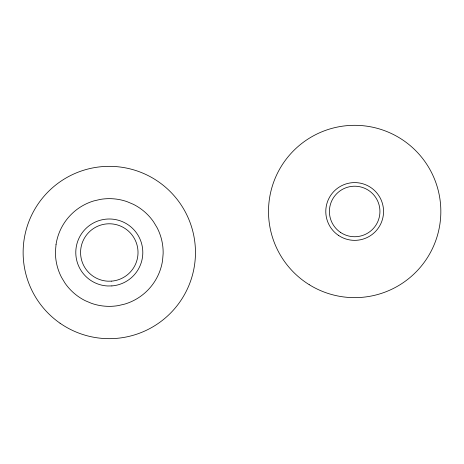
<?xml version="1.0" encoding="UTF-8"?>
<svg xmlns="http://www.w3.org/2000/svg" width="464" height="464" viewBox="0 0 464 464"><rect width="100%" height="100%" fill="white"/><g stroke="black" fill="none" stroke-linecap="round" stroke-linejoin="round"><path stroke-width="0.7" d="M56.028 244.58L55.454 251.32A53.853 53.853 0 0 0 61.544 277.402L65.041 283.191A53.853 53.853 0 0 0 85.301 300.718L91.53 303.346A53.853 53.853 0 0 0 118.221 305.614L124.81 304.077A53.853 53.853 0 0 0 162.568 260.426L163.137 253.686A53.853 53.853 0 0 0 157.047 227.604L153.549 221.815A53.853 53.853 0 0 0 133.296 204.288L127.061 201.66A53.853 53.853 0 0 0 100.369 199.392L93.786 200.929A53.853 53.853 0 0 0 56.028 244.58M111.499 281.143L107.892 281.19A28.722 28.722 0 0 1 84.523 237.968A28.722 28.722 0 0 1 133.655 237.284A28.722 28.722 0 0 1 111.499 281.143M111.865 285.917L107.66 285.975A33.512 33.512 0 0 1 80.394 235.544A33.512 33.512 0 0 1 137.715 234.743A33.512 33.512 0 0 1 111.865 285.917M309.204 284.676A86.171 86.171 0 0 0 440.794 214.252A86.171 86.171 0 0 0 314.018 135.505A86.171 86.171 0 0 0 309.204 284.676M340.564 232.435A25.265 25.265 0 0 0 379.877 213.214A25.265 25.265 0 0 0 343.575 188.778A25.265 25.265 0 0 0 340.564 232.435M338.546 235.439A28.884 28.884 0 0 0 383.484 213.463A28.884 28.884 0 0 0 341.985 185.53A28.884 28.884 0 0 0 338.546 235.439M60.042 323.211A86.171 86.171 0 0 0 195.153 259.805A86.171 86.171 0 0 0 72.691 174.499A86.171 86.171 0 0 0 60.042 323.211"/></g></svg>
